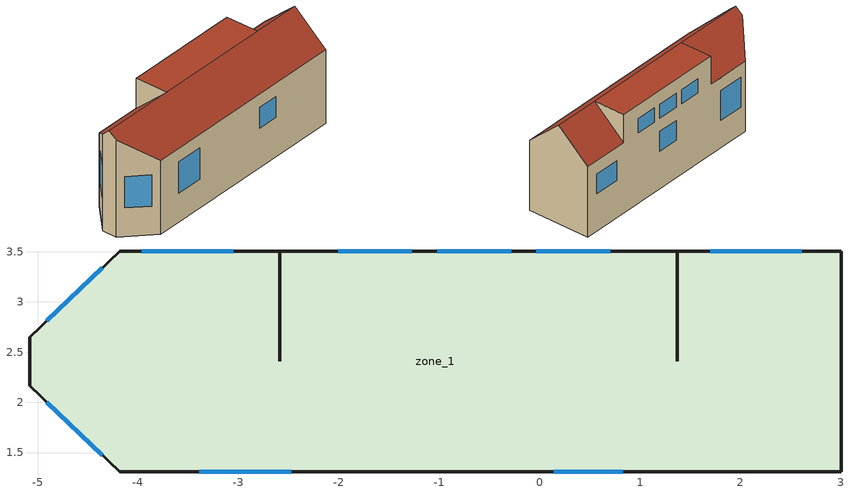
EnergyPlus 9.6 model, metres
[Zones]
zone_1
 floor ground (Nomad ExtSlab): 3,3.51 3,1.31 -4.18,1.31 -5.08,2.17 -5.08,2.65 -4.18,3.51 z0.64
 wall outside (Nomad ExtWall): -4.18,1.31 3,1.31 z0.64:3.08; -5.08,2.65,3.86 -4.18,3.51,3.08 -4.18,3.51,0.64 -5.08,2.65,0.64; 1.37,2.41,4.07 1.37,3.51,3.08 1.37,3.51,4.07; -5.08,2.41,4.07 -5.08,2.65,3.86 -5.08,2.65,0.64 -5.08,2.17,0.64 -5.08,2.17,3.86; -5.08,2.17,3.86 -5.08,2.17,0.64 -4.18,1.31,0.64 -4.18,1.31,3.08; 3,2.41,4.07 3,1.31,3.08 3,1.31,0.64 3,3.51,0.64 3,3.51,3.08; 1.37,3.51,4.07 1.37,3.51,3.08 3,3.51,3.08 3,3.51,0.64 -4.18,3.51,0.64 -4.18,3.51,3.08 -2.59,3.51,3.08 -2.59,3.51,4.07; -2.59,3.51,4.07 -2.59,3.51,3.08 -2.59,2.41,4.07
 window (ASHRAE 189.1-2009 ExtWindow ClimateZone 1): -4.36,3.34 -4.91,2.81 / -4.91,2 -4.36,1.47 / -3.39,1.31 -2.47,1.31 / -3.05,3.51 -3.96,3.51 z1.59:2.63; 0.14,1.31 0.83,1.31 / -0.28,3.51 -1.02,3.51 / 2.61,3.51 1.7,3.51 z1.95:2.63; -1.27,3.51 -2.01,3.51 / -0.28,3.51 -1.02,3.51 / 0.7,3.51 -0.03,3.51 z3.09:3.58
 roof outside (Nomad ExtRoof): -5.08,2.41,4.07 -5.08,2.17,3.86 -4.18,1.31,3.08 3,1.31,3.08 3,2.41,4.07; 3,2.41,4.07 3,3.51,3.08 1.37,3.51,3.08 1.37,2.41,4.07; -2.59,2.41,4.07 -2.59,3.51,3.08 -4.18,3.51,3.08 -5.08,2.65,3.86 -5.08,2.41,4.07; 1.37,2.41 1.37,3.51 -2.59,3.51 -2.59,2.41 z4.07
[Building]
Tiny House: North Axis {deg}=0; Terrain=Suburbs; Solar Distribution=FullExterior
[Site:Location]
Ottawa Int'l: Latitude {deg}=45.32; Longitude {deg}=-75.67; Time Zone {hr}=-5; Elevation {m}=114
[SizingPeriod:DesignDay] Day of Month=21; Dry-Bulb Temperature Range Modifier Type=DefaultMultipliers; Barometric Pressure {Pa}=99963; Rain Indicator=No; Snow Indicator=No; Daylight Saving Time Indicator=No; Begin Environment Reset Mode=FullResetAtBeginEnvironment
Name | Month | Day Type | Maximum Dry-Bulb Temperature {C} | Daily Dry-Bulb Temperature Range {deltaC} | Humidity Condition Type | Wetbulb or DewPoint at Maximum Dry-Bulb {C} | Wind Speed {m/s} | Wind Direction {deg} | Solar Model Indicator | ASHRAE Clear Sky Optical Depth for Beam Irradiance (taub) | ASHRAE Clear Sky Optical Depth for Diffuse Irradiance (taud) | Enthalpy at Maximum Dry-Bulb {J/kg} | Sky Clearness
Ottawa Int'l Ann Clg .4% Condns DB=>MWB | 7 | SummerDesignDay | 30.6 | 10.1 | Wetbulb | 21.6 | 4.3 | 220 | ASHRAETau | 0.444 | 2.05
Ottawa Int'l Ann Clg .4% Condns DP=>MDB | 7 | SummerDesignDay | 25.7 | 10.1 | Dewpoint | 21.5 | 4.3 | 220 | ASHRAETau | 0.444 | 2.05
Ottawa Int'l Ann Clg .4% Condns Enth=>MDB | 7 | SummerDesignDay | 28.2 | 10.1 | Enthalpy |  | 4.3 | 220 | ASHRAETau | 0.444 | 2.05 | 69100
Ottawa Int'l Ann Clg .4% Condns WB=>MDB | 7 | SummerDesignDay | 28.2 | 10.1 | Wetbulb | 23.1 | 4.3 | 220 | ASHRAETau | 0.444 | 2.05
Ottawa Int'l Ann Htg 99.6% Condns DB | 1 | WinterDesignDay | -24.5 | 0 | Wetbulb | -24.5 | 3.6 | 290 | ASHRAEClearSky |  |  |  | 0
Ottawa Int'l Ann Htg Wind 99.6% Condns WS=>MCDB | 1 | WinterDesignDay | -8.5 | 0 | Wetbulb | -8.5 | 11.6 | 290 | ASHRAEClearSky |  |  |  | 0
Ottawa Int'l Ann Hum_n 99.6% Condns DP=>MCDB | 1 | WinterDesignDay | -23.8 | 0 | Dewpoint | -31 | 3.6 | 290 | ASHRAEClearSky |  |  |  | 0
[Material] Roughness=MediumRough; Thermal Absorptance=0.9; Solar Absorptance=0.7; Visible Absorptance=0.7
Name | Thickness {m} | Conductivity {W/m-K} | Density {kg/m3} | Specific Heat {J/kg-K}
Conc heavyweight 140lb 8 in | 0.2032 | 1.311205 | 2242.8 | 837.36
Face brick 4 in | 0.101585 | 1.311205 | 2082.6 | 921.096
GypBd 5/8 in | 0.015879 | 0.160266 | 801 | 837.36
Minwool batt R19 | 0.155684 | 0.043268 | 9.612 | 837.36
Minwool batt R24 | 0.212405 | 0.043268 | 9.612 | 837.36
Polystyrene 2 in | 0.050808 | 0.034615 | 28.836 | 1214.172
Soil 8 in | 0.204206 | 1.730735 | 1842.3 | 837.36
Wood Sft 3/4 in | 0.019049 | 0.11544 | 512.64 | 1381.64
[Material:NoMass] Roughness=MediumRough; Thermal Absorptance=0.9; Solar Absorptance=0.7; Visible Absorptance=0.7
Name | Thermal Resistance {m2-K/W}
Asph roll roof | 0.02642
Bldg paper felt | 0.01057
Carpet fiber pad | 0.36631
Minwool batt R13 w/ 2x4 frame | 1.6255
UG surface fictitious insulation | 5.28331
[WindowMaterial:Glazing]
Theoretical Glass [167]: Optical Data Type=SpectralAverage; Thickness {m}=0.003; Solar Transmittance at Normal Incidence=0.2374; Front Side Solar Reflectance at Normal Incidence=0.7126; Back Side Solar Reflectance at Normal Incidence=0; Visible Transmittance at Normal Incidence=0.2512; Front Side Visible Reflectance at Normal Incidence=0.6988; Back Side Visible Reflectance at Normal Incidence=0; Infrared Transmittance at Normal Incidence=0; Front Side Infrared Hemispherical Emissivity=0.985; Back Side Infrared Hemispherical Emissivity=0.985; Conductivity {W/m-K}=2.1073; Dirt Correction Factor for Solar and Visible Transmittance=1; Solar Diffusing=No
[Construction]
ASHRAE 189.1-2009 ExtWindow ClimateZone 1: Theoretical Glass [167]
Nomad ExtRoof: Asph roll roof, Bldg paper felt, Wood Sft 3/4 in, Minwool batt R24, Minwool batt R19, GypBd 5/8 in
Nomad ExtSlab: UG surface fictitious insulation, Soil 8 in, Conc heavyweight 140lb 8 in, Carpet fiber pad
Nomad ExtWall: Face brick 4 in, Bldg paper felt, Polystyrene 2 in, Wood Sft 3/4 in, Minwool batt R13 w/ 2x4 frame, GypBd 5/8 in
[Zone]
zone_1: Multiplier=1; Part of Total Floor Area=Yes
